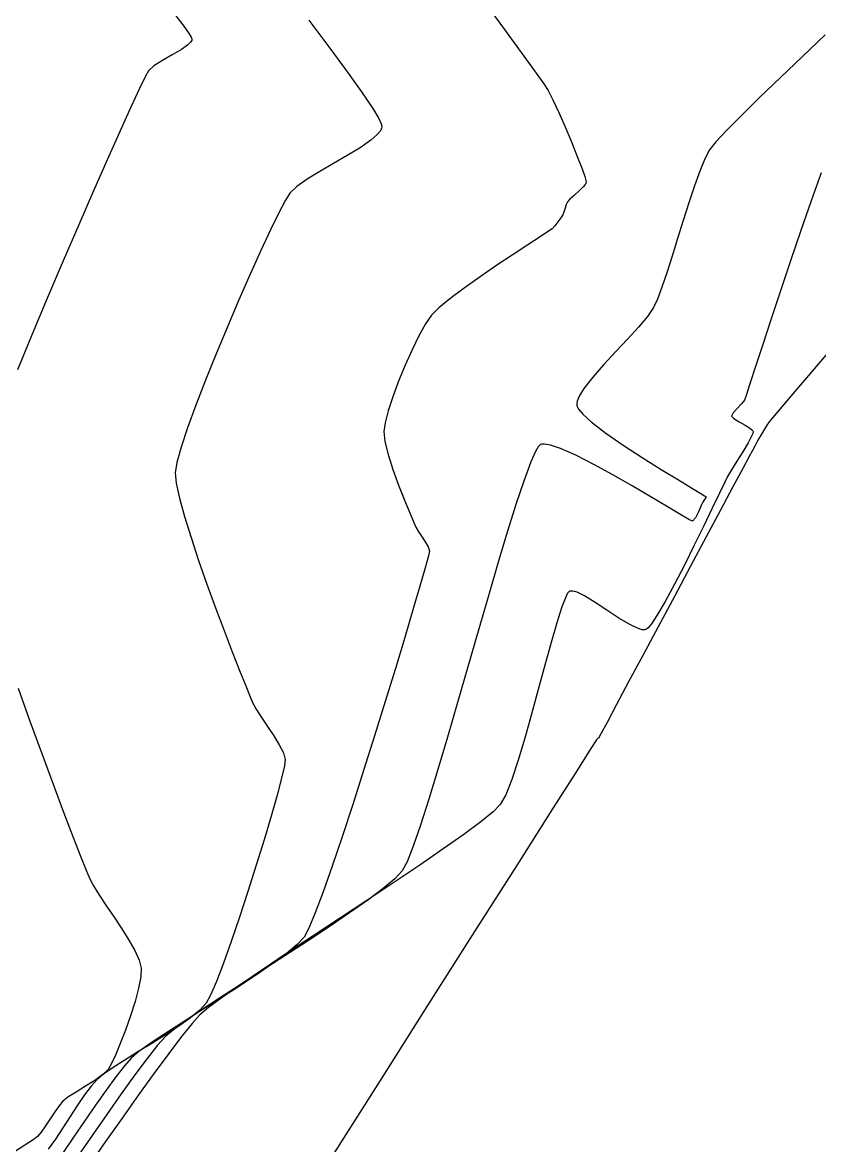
# Model space of a CAD drawing. Header units: metres. Extents: x 708868 to 711043, y 5411316 to 5413138.
# Drawn here: x 710215.1 to 710275.7, y 5411995.4 to 5412080.6 of the extents above; entities that cross this region are included whole.
import ezdxf

# ---------------------------------------------------------------- set-up
doc = ezdxf.new("R2010")
doc.units = ezdxf.units.M
for name, color, linetype in [('Rionegro 2010_Contours', 7, 'Continuous'), ('Rionegro 2014_Contours', 7, 'Continuous'), ('Rionegro 2018_Contours', 7, 'Continuous')]:
    doc.layers.add(name, color=color, linetype=linetype)

msp = doc.modelspace()

# ---------------------------------------------------------------- linework, layer by layer
at = {"layer": 'Rionegro 2010_Contours'}
for points in [[(710250.247, 5412082.133, 242), (710251.736, 5412080.103, 242), (710253.012, 5412078.358, 242), (710254.025, 5412076.961, 242), (710254.726, 5412075.973, 242), (710255.064, 5412075.457, 242), (710255.419, 5412074.753, 242), (710255.858, 5412073.802, 242), (710256.341, 5412072.706, 242), (710256.826, 5412071.561, 242), (710257.27, 5412070.467, 242), (710257.631, 5412069.524, 242), (710257.833, 5412068.944, 242), (710257.919, 5412068.644, 242), (710257.94, 5412068.521, 242), (710257.939, 5412068.484, 242), (710257.925, 5412068.437, 242), (710257.868, 5412068.33, 242), (710257.721, 5412068.143, 242), (710257.447, 5412067.866, 242), (710257.057, 5412067.514, 242), (710256.715, 5412067.214, 242), (710256.528, 5412067.022, 242), (710256.438, 5412066.812, 242), (710256.348, 5412066.526, 242), (710256.259, 5412066.238, 242), (710256.174, 5412066.024, 242), (710256.028, 5412065.803, 242), (710255.801, 5412065.5, 242), (710255.555, 5412065.198, 242), (710255.354, 5412064.978, 242), (710255.08, 5412064.787, 242), (710254.439, 5412064.366, 242), (710253.515, 5412063.762, 242), (710252.393, 5412063.023, 242), (710251.156, 5412062.197, 242), (710249.889, 5412061.33, 242), (710248.676, 5412060.469, 242), (710247.6, 5412059.663, 242), (710246.745, 5412058.958, 242), (710246.196, 5412058.402, 242), (710245.751, 5412057.743, 242), (710245.25, 5412056.845, 242), (710244.723, 5412055.777, 242), (710244.198, 5412054.606, 242), (710243.702, 5412053.4, 242), (710243.263, 5412052.226, 242), (710242.911, 5412051.152, 242), (710242.671, 5412050.246, 242), (710242.574, 5412049.575, 242), (710242.657, 5412048.823, 242), (710242.908, 5412047.828, 242), (710243.276, 5412046.689, 242), (710243.707, 5412045.505, 242), (710244.128, 5412044.434, 242)], [(710236.895, 5412080.798, 241), (710238.403, 5412078.779, 241), (710239.747, 5412076.948, 241), (710240.876, 5412075.365, 241), (710241.736, 5412074.089, 241), (710242.194, 5412073.33, 241), (710242.386, 5412072.932, 241), (710242.436, 5412072.756, 241), (710242.435, 5412072.696, 241), (710242.412, 5412072.606, 241), (710242.321, 5412072.417, 241), (710242.08, 5412072.117, 241), (710241.593, 5412071.689, 241), (710240.776, 5412071.121, 241), (710239.803, 5412070.527, 241), (710238.756, 5412069.924, 241), (710237.716, 5412069.323, 241), (710236.764, 5412068.739, 241), (710235.981, 5412068.187, 241), (710235.449, 5412067.68, 241), (710235.113, 5412067.143, 241), (710234.613, 5412066.191, 241), (710233.979, 5412064.892, 241), (710233.24, 5412063.311, 241), (710232.428, 5412061.513, 241), (710231.953, 5412060.433, 241)], [(710276.083, 5412079.703, 243), (710274.362, 5412078.05, 243), (710272.691, 5412076.449, 243), (710271.135, 5412074.949, 243), (710269.756, 5412073.602, 243), (710268.618, 5412072.456, 243), (710267.783, 5412071.563, 243), (710267.316, 5412070.971, 243), (710266.964, 5412070.287, 243), (710266.579, 5412069.351, 243), (710266.169, 5412068.219, 243), (710265.745, 5412066.948, 243), (710265.313, 5412065.597, 243), (710264.884, 5412064.222, 243), (710264.465, 5412062.881, 243), (710264.065, 5412061.631, 243), (710263.692, 5412060.529, 243), (710263.356, 5412059.632, 243), (710263.065, 5412058.998, 243), (710262.601, 5412058.323, 243), (710261.912, 5412057.506, 243), (710261.074, 5412056.593, 243), (710260.164, 5412055.627, 243), (710259.26, 5412054.654, 243), (710258.438, 5412053.716, 243), (710257.774, 5412052.858, 243), (710257.41, 5412052.26, 243), (710257.26, 5412051.876, 243), (710257.228, 5412051.657, 243), (710257.234, 5412051.56, 243), (710257.257, 5412051.471, 243), (710257.368, 5412051.267, 243), (710257.679, 5412050.898, 243), (710258.33, 5412050.311, 243), (710259.437, 5412049.464, 243), (710260.766, 5412048.543, 243), (710262.204, 5412047.606, 243), (710263.635, 5412046.707, 243), (710264.947, 5412045.906, 243), (710266.027, 5412045.256, 243), (710266.646, 5412044.884, 243), (710266.931, 5412044.711, 243), (710267.021, 5412044.652, 243), (710267.033, 5412044.641, 243), (710267.034, 5412044.623, 243), (710267.02, 5412044.576, 243), (710266.971, 5412044.486, 243), (710266.883, 5412044.353, 243), (710266.794, 5412044.219, 243), (710266.686, 5412043.965, 243), (710266.482, 5412043.494, 243), (710266.242, 5412043.026, 243), (710266.025, 5412042.782, 243), (710265.733, 5412042.913, 243), (710265.045, 5412043.308, 243), (710264.044, 5412043.906, 243), (710262.81, 5412044.644, 243), (710261.425, 5412045.462, 243), (710259.969, 5412046.298, 243), (710258.524, 5412047.09, 243), (710257.172, 5412047.777, 243), (710255.993, 5412048.296, 243), (710255.23, 5412048.551, 243), (710254.789, 5412048.627, 243), (710254.568, 5412048.615, 243), (710254.481, 5412048.589, 243), (710254.428, 5412048.556, 243), (710254.307, 5412048.421, 243), (710254.092, 5412048.052, 243), (710253.748, 5412047.273, 243), (710253.234, 5412045.89, 243), (710252.64, 5412044.113, 243), (710251.98, 5412042.011, 243), (710251.267, 5412039.652, 243), (710250.517, 5412037.105, 243), (710249.743, 5412034.437, 243), (710248.958, 5412031.717, 243), (710248.177, 5412029.012, 243), (710247.413, 5412026.39, 243), (710246.681, 5412023.921, 243), (710245.994, 5412021.672, 243), (710245.367, 5412019.71, 243), (710244.813, 5412018.105, 243), (710244.346, 5412016.924, 243), (710243.98, 5412016.235, 243), (710243.42, 5412015.639, 243), (710242.531, 5412014.89, 243), (710241.368, 5412014.014, 243), (710239.986, 5412013.037, 243), (710238.437, 5412011.988, 243), (710236.777, 5412010.892, 243), (710235.06, 5412009.776, 243), (710233.34, 5412008.667, 243), (710231.672, 5412007.593, 243), (710230.11, 5412006.579, 243), (710228.707, 5412005.652, 243), (710227.52, 5412004.84, 243), (710226.601, 5412004.169, 243), (710226.005, 5412003.666, 243), (710225.409, 5412002.998, 243), (710224.621, 5412002.001, 243), (710223.686, 5412000.746, 243), (710222.648, 5411999.306, 243), (710221.552, 5411997.75, 243), (710220.44, 5411996.153, 243), (710219.358, 5411994.585, 243)], [(710275.778, 5412069.228, 244), (710275.02, 5412067.094, 244), (710274.239, 5412064.836, 244), (710273.458, 5412062.535, 244), (710272.7, 5412060.271, 244), (710271.989, 5412058.124, 244), (710271.348, 5412056.176, 244), (710270.801, 5412054.506, 244), (710270.371, 5412053.196, 244), (710270.081, 5412052.325, 244), (710269.956, 5412051.973, 244), (710269.73, 5412051.687, 244), (710269.397, 5412051.332, 244), (710269.101, 5412050.989, 244), (710268.988, 5412050.739, 244), (710269.164, 5412050.559, 244), (710269.555, 5412050.324, 244), (710270.021, 5412050.064, 244), (710270.353, 5412049.859, 244), (710270.531, 5412049.716, 244), (710270.599, 5412049.63, 244), (710270.614, 5412049.59, 244), (710270.616, 5412049.552, 244), (710270.589, 5412049.438, 244), (710270.481, 5412049.186, 244), (710270.238, 5412048.733, 244), (710269.831, 5412048.049, 244), (710269.383, 5412047.329, 244), (710268.973, 5412046.672, 244), (710268.679, 5412046.176, 244), (710268.461, 5412045.74, 244), (710268.063, 5412044.909, 244), (710267.52, 5412043.773, 244), (710266.87, 5412042.422, 244), (710266.151, 5412040.947, 244), (710265.4, 5412039.438, 244), (710264.653, 5412037.986, 244), (710263.948, 5412036.68, 244), (710263.322, 5412035.611, 244), (710262.903, 5412034.988, 244), (710262.649, 5412034.685, 244), (710262.513, 5412034.573, 244), (710262.456, 5412034.546, 244), (710262.377, 5412034.53, 244), (710262.188, 5412034.539, 244), (710261.836, 5412034.643, 244), (710261.261, 5412034.92, 244), (710260.425, 5412035.425, 244), (710259.523, 5412036.019, 244), (710258.627, 5412036.61, 244), (710257.807, 5412037.107, 244), (710257.254, 5412037.376, 244), (710256.922, 5412037.471, 244), (710256.749, 5412037.473, 244), (710256.678, 5412037.453, 244), (710256.634, 5412037.424, 244), (710256.535, 5412037.302, 244), (710256.363, 5412036.969, 244), (710256.097, 5412036.274, 244), (710255.711, 5412035.066, 244), (710255.277, 5412033.561, 244), (710254.806, 5412031.846, 244), (710254.309, 5412030.008, 244), (710253.797, 5412028.133, 244), (710253.283, 5412026.31, 244), (710252.777, 5412024.624, 244), (710252.291, 5412023.162, 244), (710251.835, 5412022.012, 244), (710251.422, 5412021.26, 244), (710250.889, 5412020.718, 244), (710249.949, 5412019.954, 244), (710248.664, 5412019.003, 244), (710247.095, 5412017.897, 244), (710245.303, 5412016.671, 244), (710243.351, 5412015.359, 244), (710241.298, 5412013.995, 244), (710239.205, 5412012.614, 244), (710237.135, 5412011.249, 244), (710235.149, 5412009.934, 244), (710233.306, 5412008.703, 244), (710231.67, 5412007.591, 244), (710230.3, 5412006.631, 244), (710229.258, 5412005.857, 244), (710228.605, 5412005.304, 244), (710228.017, 5412004.65, 244), (710227.217, 5412003.652, 244), (710226.246, 5412002.372, 244), (710225.144, 5412000.874, 244), (710223.951, 5411999.22, 244), (710222.709, 5411997.472, 244), (710221.457, 5411995.691, 244), (710220.236, 5411993.942, 244)], [(710227.888, 5412041.694, 241), (710227.941, 5412041.526, 241), (710228.52, 5412039.798, 241), (710229.152, 5412038.003, 241), (710229.808, 5412036.204, 241), (710230.459, 5412034.468, 241), (710231.077, 5412032.859, 241), (710231.63, 5412031.443, 241), (710232.092, 5412030.285, 241), (710232.432, 5412029.45, 241), (710232.621, 5412029.003, 241), (710232.895, 5412028.501, 241), (710233.292, 5412027.885, 241), (710233.753, 5412027.201, 241), (710234.223, 5412026.493, 241), (710234.642, 5412025.809, 241), (710234.954, 5412025.192, 241), (710235.1, 5412024.69, 241), (710235.039, 5412024.207, 241), (710234.824, 5412023.276, 241), (710234.478, 5412021.975, 241), (710234.026, 5412020.386, 241), (710233.491, 5412018.586, 241), (710232.897, 5412016.656, 241), (710232.267, 5412014.675, 241), (710231.627, 5412012.724, 241), (710231, 5412010.88, 241), (710230.409, 5412009.225, 241), (710229.878, 5412007.838, 241), (710229.432, 5412006.798, 241), (710229.094, 5412006.185, 241), (710228.605, 5412005.663, 241), (710227.891, 5412005.079, 241), (710227.01, 5412004.451, 241), (710226.016, 5412003.798, 241), (710224.964, 5412003.138, 241), (710223.912, 5412002.49, 241), (710222.914, 5412001.873, 241), (710222.026, 5412001.304, 241), (710221.305, 5412000.803, 241), (710220.804, 5412000.388, 241), (710220.36, 5411999.885, 241), (710219.863, 5411999.22, 241), (710219.327, 5411998.44, 241), (710218.769, 5411997.591, 241), (710218.202, 5411996.72, 241), (710217.643, 5411995.873, 241), (710217.107, 5411995.098, 241)], [(710242.13, 5412027.295, 242), (710241.875, 5412026.473, 242), (710241.046, 5412023.843, 242), (710240.22, 5412021.269, 242), (710239.419, 5412018.826, 242), (710238.665, 5412016.59, 242), (710237.978, 5412014.635, 242), (710237.38, 5412013.036, 242), (710236.892, 5412011.87, 242), (710236.537, 5412011.21, 242), (710235.994, 5412010.633, 242), (710235.157, 5412009.937, 242), (710234.083, 5412009.147, 242), (710232.832, 5412008.289, 242), (710231.461, 5412007.388, 242), (710230.029, 5412006.469, 242), (710228.593, 5412005.559, 242), (710227.212, 5412004.683, 242), (710225.945, 5412003.866, 242), (710224.849, 5412003.134, 242), (710223.983, 5412002.513, 242), (710223.405, 5412002.027, 242), (710222.879, 5412001.44, 242), (710222.229, 5412000.609, 242), (710221.487, 5411999.593, 242), (710220.684, 5411998.451, 242), (710219.853, 5411997.24, 242), (710219.025, 5411996.021, 242), (710218.232, 5411994.85, 242)]]:
    msp.add_polyline3d(points, dxfattribs=at)
at = {"layer": 'Rionegro 2014_Contours'}
for points in [[(710250.247, 5412082.133, 242), (710251.736, 5412080.103, 242), (710253.012, 5412078.358, 242), (710254.025, 5412076.961, 242), (710254.726, 5412075.973, 242), (710255.064, 5412075.457, 242), (710255.419, 5412074.753, 242), (710255.858, 5412073.802, 242), (710256.341, 5412072.706, 242), (710256.826, 5412071.561, 242), (710257.27, 5412070.467, 242), (710257.631, 5412069.524, 242), (710257.833, 5412068.944, 242), (710257.919, 5412068.644, 242), (710257.94, 5412068.521, 242), (710257.939, 5412068.484, 242), (710257.925, 5412068.437, 242), (710257.868, 5412068.33, 242), (710257.721, 5412068.143, 242), (710257.447, 5412067.866, 242), (710257.057, 5412067.514, 242), (710256.715, 5412067.214, 242), (710256.528, 5412067.022, 242), (710256.438, 5412066.812, 242), (710256.348, 5412066.526, 242), (710256.259, 5412066.238, 242), (710256.174, 5412066.024, 242), (710256.028, 5412065.803, 242), (710255.801, 5412065.5, 242), (710255.555, 5412065.198, 242), (710255.354, 5412064.978, 242), (710255.08, 5412064.787, 242), (710254.439, 5412064.366, 242), (710253.515, 5412063.762, 242), (710252.393, 5412063.023, 242), (710251.156, 5412062.197, 242), (710249.889, 5412061.33, 242), (710248.676, 5412060.469, 242), (710247.6, 5412059.663, 242), (710246.745, 5412058.958, 242), (710246.196, 5412058.402, 242), (710245.751, 5412057.743, 242), (710245.25, 5412056.845, 242), (710244.723, 5412055.777, 242), (710244.198, 5412054.606, 242), (710243.702, 5412053.4, 242), (710243.263, 5412052.226, 242), (710242.911, 5412051.152, 242), (710242.671, 5412050.246, 242), (710242.574, 5412049.575, 242), (710242.657, 5412048.823, 242), (710242.908, 5412047.828, 242), (710243.276, 5412046.689, 242), (710243.707, 5412045.505, 242), (710244.15, 5412044.377, 242), (710244.551, 5412043.403, 242), (710244.859, 5412042.683, 242), (710245.02, 5412042.317, 242), (710245.195, 5412042.01, 242), (710245.452, 5412041.626, 242), (710245.723, 5412041.215, 242), (710245.945, 5412040.83, 242), (710246.051, 5412040.523, 242), (710245.968, 5412040.148, 242), (710245.717, 5412039.227, 242), (710245.318, 5412037.837, 242), (710244.795, 5412036.053, 242), (710244.167, 5412033.949, 242), (710243.457, 5412031.601, 242), (710242.686, 5412029.084, 242), (710241.875, 5412026.473, 242), (710241.046, 5412023.843, 242), (710240.22, 5412021.269, 242), (710239.419, 5412018.826, 242), (710238.665, 5412016.59, 242), (710237.978, 5412014.635, 242), (710237.38, 5412013.036, 242), (710236.892, 5412011.87, 242), (710236.537, 5412011.21, 242), (710235.994, 5412010.633, 242), (710235.157, 5412009.937, 242), (710234.083, 5412009.147, 242), (710232.832, 5412008.289, 242), (710231.461, 5412007.388, 242), (710230.029, 5412006.469, 242), (710228.593, 5412005.559, 242), (710227.212, 5412004.683, 242), (710225.945, 5412003.866, 242), (710224.849, 5412003.134, 242), (710223.983, 5412002.513, 242), (710223.405, 5412002.027, 242), (710222.879, 5412001.44, 242), (710222.229, 5412000.609, 242), (710221.487, 5411999.593, 242), (710220.684, 5411998.451, 242), (710219.853, 5411997.24, 242), (710219.025, 5411996.021, 242), (710218.232, 5411994.85, 242)], [(710226.525, 5412081.473, 240), (710227.319, 5412080.448, 240), (710227.762, 5412079.832, 240), (710227.955, 5412079.513, 240), (710228.009, 5412079.377, 240), (710228.012, 5412079.334, 240), (710227.992, 5412079.269, 240), (710227.907, 5412079.132, 240), (710227.678, 5412078.909, 240), (710227.225, 5412078.587, 240), (710226.519, 5412078.164, 240), (710225.776, 5412077.736, 240), (710225.127, 5412077.326, 240), (710224.702, 5412076.958, 240), (710224.482, 5412076.549, 240), (710224.03, 5412075.607, 240), (710223.38, 5412074.2, 240), (710222.562, 5412072.396, 240), (710221.607, 5412070.26, 240), (710220.547, 5412067.862, 240), (710219.413, 5412065.267, 240), (710218.237, 5412062.543, 240), (710217.049, 5412059.758, 240), (710215.882, 5412056.978, 240), (710214.766, 5412054.272, 240)], [(710236.895, 5412080.798, 241), (710238.403, 5412078.779, 241), (710239.747, 5412076.948, 241), (710240.876, 5412075.365, 241), (710241.736, 5412074.089, 241), (710242.194, 5412073.33, 241), (710242.386, 5412072.932, 241), (710242.436, 5412072.756, 241), (710242.435, 5412072.696, 241), (710242.412, 5412072.606, 241), (710242.321, 5412072.417, 241), (710242.08, 5412072.117, 241), (710241.593, 5412071.689, 241), (710240.776, 5412071.121, 241), (710239.803, 5412070.527, 241), (710238.756, 5412069.924, 241), (710237.716, 5412069.323, 241), (710236.764, 5412068.739, 241), (710235.981, 5412068.187, 241), (710235.449, 5412067.68, 241), (710235.113, 5412067.143, 241), (710234.613, 5412066.191, 241), (710233.979, 5412064.892, 241), (710233.24, 5412063.311, 241), (710232.428, 5412061.513, 241), (710231.571, 5412059.565, 241), (710230.7, 5412057.532, 241), (710229.846, 5412055.479, 241), (710229.037, 5412053.474, 241), (710228.305, 5412051.582, 241), (710227.679, 5412049.868, 241), (710227.19, 5412048.398, 241), (710226.866, 5412047.238, 241), (710226.74, 5412046.454, 241), (710226.814, 5412045.65, 241), (710227.059, 5412044.517, 241), (710227.444, 5412043.121, 241), (710227.941, 5412041.526, 241), (710228.52, 5412039.798, 241), (710229.152, 5412038.003, 241), (710229.808, 5412036.204, 241), (710230.459, 5412034.468, 241), (710231.077, 5412032.859, 241), (710231.63, 5412031.443, 241), (710232.092, 5412030.285, 241), (710232.432, 5412029.45, 241), (710232.621, 5412029.003, 241), (710232.895, 5412028.501, 241), (710233.292, 5412027.885, 241), (710233.753, 5412027.201, 241), (710234.223, 5412026.493, 241), (710234.642, 5412025.809, 241), (710234.954, 5412025.192, 241), (710235.1, 5412024.69, 241), (710235.039, 5412024.207, 241), (710234.824, 5412023.276, 241), (710234.478, 5412021.975, 241), (710234.026, 5412020.386, 241), (710233.491, 5412018.586, 241), (710232.897, 5412016.656, 241), (710232.267, 5412014.675, 241), (710231.627, 5412012.724, 241), (710231, 5412010.88, 241), (710230.409, 5412009.225, 241), (710229.878, 5412007.838, 241), (710229.432, 5412006.798, 241), (710229.094, 5412006.185, 241), (710228.605, 5412005.663, 241), (710227.891, 5412005.079, 241), (710227.01, 5412004.451, 241), (710226.016, 5412003.798, 241), (710224.964, 5412003.138, 241), (710223.912, 5412002.49, 241), (710222.914, 5412001.873, 241), (710222.026, 5412001.304, 241), (710221.305, 5412000.803, 241), (710220.804, 5412000.388, 241), (710220.36, 5411999.885, 241), (710219.863, 5411999.22, 241), (710219.327, 5411998.44, 241), (710218.769, 5411997.591, 241), (710218.202, 5411996.72, 241), (710217.643, 5411995.873, 241), (710217.107, 5411995.098, 241)], [(710276.083, 5412079.703, 243), (710274.362, 5412078.05, 243), (710272.691, 5412076.449, 243), (710271.135, 5412074.949, 243), (710269.756, 5412073.602, 243), (710268.618, 5412072.456, 243), (710267.783, 5412071.563, 243), (710267.316, 5412070.971, 243), (710266.964, 5412070.287, 243), (710266.579, 5412069.351, 243), (710266.169, 5412068.219, 243), (710265.745, 5412066.948, 243), (710265.313, 5412065.597, 243), (710264.884, 5412064.222, 243), (710264.465, 5412062.881, 243), (710264.065, 5412061.631, 243), (710263.692, 5412060.529, 243), (710263.356, 5412059.632, 243), (710263.065, 5412058.998, 243), (710262.601, 5412058.323, 243), (710261.912, 5412057.506, 243), (710261.074, 5412056.593, 243), (710260.164, 5412055.627, 243), (710259.26, 5412054.654, 243), (710258.438, 5412053.716, 243), (710257.774, 5412052.858, 243), (710257.41, 5412052.26, 243), (710257.26, 5412051.876, 243), (710257.228, 5412051.657, 243), (710257.234, 5412051.56, 243), (710257.257, 5412051.471, 243), (710257.368, 5412051.267, 243), (710257.679, 5412050.898, 243), (710258.33, 5412050.311, 243), (710259.437, 5412049.464, 243), (710260.766, 5412048.543, 243), (710262.204, 5412047.606, 243), (710263.635, 5412046.707, 243), (710264.947, 5412045.906, 243), (710266.027, 5412045.256, 243), (710266.646, 5412044.884, 243), (710266.931, 5412044.711, 243), (710267.021, 5412044.652, 243), (710267.033, 5412044.641, 243), (710267.034, 5412044.623, 243), (710267.02, 5412044.576, 243), (710266.971, 5412044.486, 243), (710266.883, 5412044.353, 243), (710266.794, 5412044.219, 243), (710266.686, 5412043.965, 243), (710266.482, 5412043.494, 243), (710266.242, 5412043.026, 243), (710266.025, 5412042.782, 243), (710265.733, 5412042.913, 243), (710265.045, 5412043.308, 243), (710264.044, 5412043.906, 243), (710262.81, 5412044.644, 243), (710261.425, 5412045.462, 243), (710259.969, 5412046.298, 243), (710258.524, 5412047.09, 243), (710257.172, 5412047.777, 243), (710255.993, 5412048.296, 243), (710255.23, 5412048.551, 243), (710254.789, 5412048.627, 243), (710254.568, 5412048.615, 243), (710254.481, 5412048.589, 243), (710254.428, 5412048.556, 243), (710254.307, 5412048.421, 243), (710254.092, 5412048.052, 243), (710253.748, 5412047.273, 243), (710253.234, 5412045.89, 243), (710252.64, 5412044.113, 243), (710251.98, 5412042.011, 243), (710251.267, 5412039.652, 243), (710250.517, 5412037.105, 243), (710249.743, 5412034.437, 243), (710248.958, 5412031.717, 243), (710248.177, 5412029.012, 243), (710247.413, 5412026.39, 243), (710246.681, 5412023.921, 243), (710245.994, 5412021.672, 243), (710245.367, 5412019.71, 243), (710244.813, 5412018.105, 243), (710244.346, 5412016.924, 243), (710243.98, 5412016.235, 243), (710243.42, 5412015.639, 243), (710242.531, 5412014.89, 243), (710241.368, 5412014.014, 243), (710239.986, 5412013.037, 243), (710238.437, 5412011.988, 243), (710236.777, 5412010.892, 243), (710235.06, 5412009.776, 243), (710233.34, 5412008.667, 243), (710231.672, 5412007.593, 243), (710230.11, 5412006.579, 243), (710228.707, 5412005.652, 243), (710227.52, 5412004.84, 243), (710226.601, 5412004.169, 243), (710226.005, 5412003.666, 243), (710225.409, 5412002.998, 243), (710224.621, 5412002.001, 243), (710223.686, 5412000.746, 243), (710222.648, 5411999.306, 243), (710221.552, 5411997.75, 243), (710220.44, 5411996.153, 243), (710219.358, 5411994.585, 243)], [(710275.778, 5412069.228, 244), (710275.02, 5412067.094, 244), (710274.239, 5412064.836, 244), (710273.458, 5412062.535, 244), (710272.7, 5412060.271, 244), (710271.989, 5412058.124, 244), (710271.348, 5412056.176, 244), (710270.801, 5412054.506, 244), (710270.371, 5412053.196, 244), (710270.081, 5412052.325, 244), (710269.956, 5412051.973, 244), (710269.73, 5412051.687, 244), (710269.397, 5412051.332, 244), (710269.101, 5412050.989, 244), (710268.988, 5412050.739, 244), (710269.164, 5412050.559, 244), (710269.555, 5412050.324, 244), (710270.021, 5412050.064, 244), (710270.353, 5412049.859, 244), (710270.531, 5412049.716, 244), (710270.599, 5412049.63, 244), (710270.614, 5412049.59, 244), (710270.616, 5412049.552, 244), (710270.589, 5412049.438, 244), (710270.481, 5412049.186, 244), (710270.238, 5412048.733, 244), (710269.831, 5412048.049, 244), (710269.383, 5412047.329, 244), (710268.973, 5412046.672, 244), (710268.679, 5412046.176, 244), (710268.461, 5412045.74, 244), (710268.063, 5412044.909, 244), (710267.52, 5412043.773, 244), (710266.87, 5412042.422, 244), (710266.151, 5412040.947, 244), (710265.4, 5412039.438, 244), (710264.653, 5412037.986, 244), (710263.948, 5412036.68, 244), (710263.322, 5412035.611, 244), (710262.903, 5412034.988, 244), (710262.649, 5412034.685, 244), (710262.513, 5412034.573, 244), (710262.456, 5412034.546, 244), (710262.377, 5412034.53, 244), (710262.188, 5412034.539, 244), (710261.836, 5412034.643, 244), (710261.261, 5412034.92, 244), (710260.425, 5412035.425, 244), (710259.523, 5412036.019, 244), (710258.627, 5412036.61, 244), (710257.807, 5412037.107, 244), (710257.254, 5412037.376, 244), (710256.922, 5412037.471, 244), (710256.749, 5412037.473, 244), (710256.678, 5412037.453, 244), (710256.634, 5412037.424, 244), (710256.535, 5412037.302, 244), (710256.363, 5412036.969, 244), (710256.097, 5412036.274, 244), (710255.711, 5412035.066, 244), (710255.277, 5412033.561, 244), (710254.806, 5412031.846, 244), (710254.309, 5412030.008, 244), (710253.797, 5412028.133, 244), (710253.283, 5412026.31, 244), (710252.777, 5412024.624, 244), (710252.291, 5412023.162, 244), (710251.835, 5412022.012, 244), (710251.422, 5412021.26, 244), (710250.889, 5412020.718, 244), (710249.949, 5412019.954, 244), (710248.664, 5412019.003, 244), (710247.095, 5412017.897, 244), (710245.303, 5412016.671, 244), (710243.351, 5412015.359, 244), (710241.298, 5412013.995, 244), (710239.205, 5412012.614, 244), (710237.135, 5412011.249, 244), (710235.149, 5412009.934, 244), (710233.306, 5412008.703, 244), (710231.67, 5412007.591, 244), (710230.3, 5412006.631, 244), (710229.258, 5412005.857, 244), (710228.605, 5412005.304, 244), (710228.017, 5412004.65, 244), (710227.217, 5412003.652, 244), (710226.246, 5412002.372, 244), (710225.144, 5412000.874, 244), (710223.951, 5411999.22, 244), (710222.709, 5411997.472, 244), (710221.457, 5411995.691, 244), (710220.236, 5411993.942, 244)], [(710276.847, 5412056.205, 245), (710275.561, 5412054.688, 245), (710274.373, 5412053.294, 245), (710273.339, 5412052.082, 245), (710272.514, 5412051.114, 245), (710271.951, 5412050.449, 245), (710271.707, 5412050.149, 245), (710271.501, 5412049.82, 245), (710271.251, 5412049.387, 245), (710270.99, 5412048.916, 245), (710270.75, 5412048.475, 245), (710270.564, 5412048.133, 245), (710270.348, 5412047.732, 245), (710269.84, 5412046.784, 245), (710269.089, 5412045.38, 245), (710268.144, 5412043.614, 245), (710267.055, 5412041.577, 245), (710265.87, 5412039.362, 245), (710264.64, 5412037.062, 245), (710263.413, 5412034.768, 245), (710262.239, 5412032.573, 245), (710261.167, 5412030.569, 245), (710260.247, 5412028.848, 245), (710259.527, 5412027.504, 245), (710259.058, 5412026.627, 245), (710258.887, 5412026.311, 245), (710258.802, 5412026.246, 245), (710258.716, 5412026.181, 245), (710258.297, 5412025.521, 245), (710257.098, 5412023.635, 245), (710255.203, 5412020.651, 245), (710252.693, 5412016.699, 245), (710249.651, 5412011.907, 245), (710246.157, 5412006.406, 245), (710242.295, 5412000.323, 245), (710238.146, 5411993.789, 245)], [(710214.806, 5412030.102, 240), (710215.706, 5412027.588, 240), (710216.602, 5412025.134, 240), (710217.464, 5412022.812, 240), (710218.263, 5412020.693, 240), (710218.968, 5412018.85, 240), (710219.549, 5412017.353, 240), (710219.977, 5412016.276, 240), (710220.222, 5412015.689, 240), (710220.54, 5412015.089, 240), (710220.987, 5412014.37, 240), (710221.521, 5412013.565, 240), (710222.099, 5412012.71, 240), (710222.679, 5412011.837, 240), (710223.216, 5412010.982, 240), (710223.669, 5412010.177, 240), (710223.994, 5412009.457, 240), (710224.149, 5412008.856, 240), (710224.124, 5412008.197, 240), (710223.961, 5412007.326, 240), (710223.692, 5412006.312, 240), (710223.349, 5412005.227, 240), (710222.964, 5412004.139, 240), (710222.57, 5412003.118, 240), (710222.198, 5412002.235, 240), (710221.881, 5412001.559, 240), (710221.651, 5412001.16, 240), (710221.249, 5412000.77, 240), (710220.638, 5412000.332, 240), (710219.923, 5411999.878, 240), (710219.209, 5411999.442, 240), (710218.601, 5411999.055, 240), (710218.204, 5411998.749, 240), (710217.918, 5411998.409, 240), (710217.59, 5411997.94, 240), (710217.241, 5411997.406, 240), (710216.891, 5411996.874, 240), (710216.561, 5411996.407, 240), (710216.273, 5411996.071, 240), (710215.946, 5411995.823, 240), (710215.324, 5411995.402, 240), (710214.474, 5411994.849, 240)]]:
    msp.add_polyline3d(points, dxfattribs=at)
at = {"layer": 'Rionegro 2018_Contours'}
for points in [[(710250.247, 5412082.133, 242), (710251.736, 5412080.103, 242), (710253.012, 5412078.358, 242), (710254.025, 5412076.961, 242), (710254.726, 5412075.973, 242), (710255.064, 5412075.457, 242), (710255.419, 5412074.753, 242), (710255.858, 5412073.802, 242), (710256.341, 5412072.706, 242), (710256.826, 5412071.561, 242), (710257.27, 5412070.467, 242), (710257.631, 5412069.524, 242), (710257.833, 5412068.944, 242), (710257.919, 5412068.644, 242), (710257.94, 5412068.521, 242), (710257.939, 5412068.484, 242), (710257.925, 5412068.437, 242), (710257.868, 5412068.33, 242), (710257.721, 5412068.143, 242), (710257.447, 5412067.866, 242), (710257.057, 5412067.514, 242), (710256.715, 5412067.214, 242), (710256.528, 5412067.022, 242), (710256.438, 5412066.812, 242), (710256.348, 5412066.526, 242), (710256.259, 5412066.238, 242), (710256.174, 5412066.024, 242), (710256.028, 5412065.803, 242), (710255.801, 5412065.5, 242), (710255.555, 5412065.198, 242), (710255.354, 5412064.978, 242), (710255.08, 5412064.787, 242), (710254.439, 5412064.366, 242), (710253.515, 5412063.762, 242), (710252.393, 5412063.023, 242), (710251.156, 5412062.197, 242), (710249.889, 5412061.33, 242), (710248.676, 5412060.469, 242), (710247.6, 5412059.663, 242), (710246.745, 5412058.958, 242), (710246.196, 5412058.402, 242), (710245.751, 5412057.743, 242), (710245.25, 5412056.845, 242), (710244.723, 5412055.777, 242), (710244.198, 5412054.606, 242), (710243.702, 5412053.4, 242), (710243.263, 5412052.226, 242), (710242.911, 5412051.152, 242), (710242.671, 5412050.246, 242), (710242.574, 5412049.575, 242), (710242.657, 5412048.823, 242), (710242.908, 5412047.828, 242), (710243.276, 5412046.689, 242), (710243.707, 5412045.505, 242), (710244.15, 5412044.377, 242), (710244.551, 5412043.403, 242), (710244.859, 5412042.683, 242), (710245.02, 5412042.317, 242), (710245.195, 5412042.01, 242), (710245.452, 5412041.626, 242), (710245.723, 5412041.215, 242), (710245.945, 5412040.83, 242), (710246.051, 5412040.523, 242), (710245.968, 5412040.148, 242), (710245.717, 5412039.227, 242), (710245.318, 5412037.837, 242), (710244.795, 5412036.053, 242), (710244.167, 5412033.949, 242), (710243.457, 5412031.601, 242), (710242.686, 5412029.084, 242), (710241.875, 5412026.473, 242), (710241.046, 5412023.843, 242), (710240.22, 5412021.269, 242), (710239.419, 5412018.826, 242), (710238.665, 5412016.59, 242), (710237.978, 5412014.635, 242), (710237.38, 5412013.036, 242), (710236.892, 5412011.87, 242), (710236.537, 5412011.21, 242), (710235.994, 5412010.633, 242), (710235.157, 5412009.937, 242), (710234.083, 5412009.147, 242), (710232.832, 5412008.289, 242), (710231.461, 5412007.388, 242), (710230.029, 5412006.469, 242), (710228.593, 5412005.559, 242), (710227.212, 5412004.683, 242), (710225.945, 5412003.866, 242), (710224.849, 5412003.134, 242), (710223.983, 5412002.513, 242), (710223.405, 5412002.027, 242), (710222.879, 5412001.44, 242), (710222.229, 5412000.609, 242), (710221.487, 5411999.593, 242), (710220.684, 5411998.451, 242), (710219.853, 5411997.24, 242), (710219.025, 5411996.021, 242), (710218.232, 5411994.85, 242)], [(710226.525, 5412081.473, 240), (710227.319, 5412080.448, 240), (710227.762, 5412079.832, 240), (710227.955, 5412079.513, 240), (710228.009, 5412079.377, 240), (710228.012, 5412079.334, 240), (710227.992, 5412079.269, 240), (710227.907, 5412079.132, 240), (710227.678, 5412078.909, 240), (710227.225, 5412078.587, 240), (710226.519, 5412078.164, 240), (710225.776, 5412077.736, 240), (710225.127, 5412077.326, 240), (710224.702, 5412076.958, 240), (710224.482, 5412076.549, 240), (710224.03, 5412075.607, 240), (710223.38, 5412074.2, 240), (710222.562, 5412072.396, 240), (710221.607, 5412070.26, 240), (710220.547, 5412067.862, 240), (710219.413, 5412065.267, 240), (710218.237, 5412062.543, 240), (710217.049, 5412059.758, 240), (710215.882, 5412056.978, 240), (710214.766, 5412054.272, 240)], [(710236.895, 5412080.798, 241), (710238.403, 5412078.779, 241), (710239.747, 5412076.948, 241), (710240.876, 5412075.365, 241), (710241.736, 5412074.089, 241), (710242.194, 5412073.33, 241), (710242.386, 5412072.932, 241), (710242.436, 5412072.756, 241), (710242.435, 5412072.696, 241), (710242.412, 5412072.606, 241), (710242.321, 5412072.417, 241), (710242.08, 5412072.117, 241), (710241.593, 5412071.689, 241), (710240.776, 5412071.121, 241), (710239.803, 5412070.527, 241), (710238.756, 5412069.924, 241), (710237.716, 5412069.323, 241), (710236.764, 5412068.739, 241), (710235.981, 5412068.187, 241), (710235.449, 5412067.68, 241), (710235.113, 5412067.143, 241), (710234.613, 5412066.191, 241), (710233.979, 5412064.892, 241), (710233.24, 5412063.311, 241), (710232.428, 5412061.513, 241), (710231.571, 5412059.565, 241), (710230.7, 5412057.532, 241), (710229.846, 5412055.479, 241), (710229.037, 5412053.474, 241), (710228.305, 5412051.582, 241), (710227.679, 5412049.868, 241), (710227.19, 5412048.398, 241), (710226.866, 5412047.238, 241), (710226.74, 5412046.454, 241), (710226.814, 5412045.65, 241), (710227.059, 5412044.517, 241), (710227.444, 5412043.121, 241), (710227.941, 5412041.526, 241), (710228.52, 5412039.798, 241), (710229.152, 5412038.003, 241), (710229.808, 5412036.204, 241), (710230.459, 5412034.468, 241), (710231.077, 5412032.859, 241), (710231.63, 5412031.443, 241), (710232.092, 5412030.285, 241), (710232.432, 5412029.45, 241), (710232.621, 5412029.003, 241), (710232.895, 5412028.501, 241), (710233.292, 5412027.885, 241), (710233.753, 5412027.201, 241), (710234.223, 5412026.493, 241), (710234.642, 5412025.809, 241), (710234.954, 5412025.192, 241), (710235.1, 5412024.69, 241), (710235.039, 5412024.207, 241), (710234.824, 5412023.276, 241), (710234.478, 5412021.975, 241), (710234.026, 5412020.386, 241), (710233.491, 5412018.586, 241), (710232.897, 5412016.656, 241), (710232.267, 5412014.675, 241), (710231.627, 5412012.724, 241), (710231, 5412010.88, 241), (710230.409, 5412009.225, 241), (710229.878, 5412007.838, 241), (710229.432, 5412006.798, 241), (710229.094, 5412006.185, 241), (710228.605, 5412005.663, 241), (710227.891, 5412005.079, 241), (710227.01, 5412004.451, 241), (710226.016, 5412003.798, 241), (710224.964, 5412003.138, 241), (710223.912, 5412002.49, 241), (710222.914, 5412001.873, 241), (710222.026, 5412001.304, 241), (710221.305, 5412000.803, 241), (710220.804, 5412000.388, 241), (710220.36, 5411999.885, 241), (710219.863, 5411999.22, 241), (710219.327, 5411998.44, 241), (710218.769, 5411997.591, 241), (710218.202, 5411996.72, 241), (710217.643, 5411995.873, 241), (710217.107, 5411995.098, 241)], [(710276.083, 5412079.703, 243), (710274.362, 5412078.05, 243), (710272.691, 5412076.449, 243), (710271.135, 5412074.949, 243), (710269.756, 5412073.602, 243), (710268.618, 5412072.456, 243), (710267.783, 5412071.563, 243), (710267.316, 5412070.971, 243), (710266.964, 5412070.287, 243), (710266.579, 5412069.351, 243), (710266.169, 5412068.219, 243), (710265.745, 5412066.948, 243), (710265.313, 5412065.597, 243), (710264.884, 5412064.222, 243), (710264.465, 5412062.881, 243), (710264.065, 5412061.631, 243), (710263.692, 5412060.529, 243), (710263.356, 5412059.632, 243), (710263.065, 5412058.998, 243), (710262.601, 5412058.323, 243), (710261.912, 5412057.506, 243), (710261.074, 5412056.593, 243), (710260.164, 5412055.627, 243), (710259.26, 5412054.654, 243), (710258.438, 5412053.716, 243), (710257.774, 5412052.858, 243), (710257.41, 5412052.26, 243), (710257.26, 5412051.876, 243), (710257.228, 5412051.657, 243), (710257.234, 5412051.56, 243), (710257.257, 5412051.471, 243), (710257.368, 5412051.267, 243), (710257.679, 5412050.898, 243), (710258.33, 5412050.311, 243), (710259.437, 5412049.464, 243), (710260.766, 5412048.543, 243), (710262.204, 5412047.606, 243), (710263.635, 5412046.707, 243), (710264.947, 5412045.906, 243), (710266.027, 5412045.256, 243), (710266.646, 5412044.884, 243), (710266.931, 5412044.711, 243), (710267.021, 5412044.652, 243), (710267.033, 5412044.641, 243), (710267.034, 5412044.623, 243), (710267.02, 5412044.576, 243), (710266.971, 5412044.486, 243), (710266.883, 5412044.353, 243), (710266.794, 5412044.219, 243), (710266.686, 5412043.965, 243), (710266.482, 5412043.494, 243), (710266.242, 5412043.026, 243), (710266.025, 5412042.782, 243), (710265.733, 5412042.913, 243), (710265.045, 5412043.308, 243), (710264.044, 5412043.906, 243), (710262.81, 5412044.644, 243), (710261.425, 5412045.462, 243), (710259.969, 5412046.298, 243), (710258.524, 5412047.09, 243), (710257.172, 5412047.777, 243), (710255.993, 5412048.296, 243), (710255.23, 5412048.551, 243), (710254.789, 5412048.627, 243), (710254.568, 5412048.615, 243), (710254.481, 5412048.589, 243), (710254.428, 5412048.556, 243), (710254.307, 5412048.421, 243), (710254.092, 5412048.052, 243), (710253.748, 5412047.273, 243), (710253.234, 5412045.89, 243), (710252.64, 5412044.113, 243), (710251.98, 5412042.011, 243), (710251.267, 5412039.652, 243), (710250.517, 5412037.105, 243), (710249.743, 5412034.437, 243), (710248.958, 5412031.717, 243), (710248.177, 5412029.012, 243), (710247.413, 5412026.39, 243), (710246.681, 5412023.921, 243), (710245.994, 5412021.672, 243), (710245.367, 5412019.71, 243), (710244.813, 5412018.105, 243), (710244.346, 5412016.924, 243), (710243.98, 5412016.235, 243), (710243.42, 5412015.639, 243), (710242.531, 5412014.89, 243), (710241.368, 5412014.014, 243), (710239.986, 5412013.037, 243), (710238.437, 5412011.988, 243), (710236.777, 5412010.892, 243), (710235.06, 5412009.776, 243), (710233.34, 5412008.667, 243), (710231.672, 5412007.593, 243), (710230.11, 5412006.579, 243), (710228.707, 5412005.652, 243), (710227.52, 5412004.84, 243), (710226.601, 5412004.169, 243), (710226.005, 5412003.666, 243), (710225.409, 5412002.998, 243), (710224.621, 5412002.001, 243), (710223.686, 5412000.746, 243), (710222.648, 5411999.306, 243), (710221.552, 5411997.75, 243), (710220.44, 5411996.153, 243), (710219.358, 5411994.585, 243)], [(710275.778, 5412069.228, 244), (710275.02, 5412067.094, 244), (710274.239, 5412064.836, 244), (710273.458, 5412062.535, 244), (710272.7, 5412060.271, 244), (710271.989, 5412058.124, 244), (710271.348, 5412056.176, 244), (710270.801, 5412054.506, 244), (710270.371, 5412053.196, 244), (710270.081, 5412052.325, 244), (710269.956, 5412051.973, 244), (710269.73, 5412051.687, 244), (710269.397, 5412051.332, 244), (710269.101, 5412050.989, 244), (710268.988, 5412050.739, 244), (710269.164, 5412050.559, 244), (710269.555, 5412050.324, 244), (710270.021, 5412050.064, 244), (710270.353, 5412049.859, 244), (710270.531, 5412049.716, 244), (710270.599, 5412049.63, 244), (710270.614, 5412049.59, 244), (710270.616, 5412049.552, 244), (710270.589, 5412049.438, 244), (710270.481, 5412049.186, 244), (710270.238, 5412048.733, 244), (710269.831, 5412048.049, 244), (710269.383, 5412047.329, 244), (710268.973, 5412046.672, 244), (710268.679, 5412046.176, 244), (710268.461, 5412045.74, 244), (710268.063, 5412044.909, 244), (710267.52, 5412043.773, 244), (710266.87, 5412042.422, 244), (710266.151, 5412040.947, 244), (710265.4, 5412039.438, 244), (710264.653, 5412037.986, 244), (710263.948, 5412036.68, 244), (710263.322, 5412035.611, 244), (710262.903, 5412034.988, 244), (710262.649, 5412034.685, 244), (710262.513, 5412034.573, 244), (710262.456, 5412034.546, 244), (710262.377, 5412034.53, 244), (710262.188, 5412034.539, 244), (710261.836, 5412034.643, 244), (710261.261, 5412034.92, 244), (710260.425, 5412035.425, 244), (710259.523, 5412036.019, 244), (710258.627, 5412036.61, 244), (710257.807, 5412037.107, 244), (710257.254, 5412037.376, 244), (710256.922, 5412037.471, 244), (710256.749, 5412037.473, 244), (710256.678, 5412037.453, 244), (710256.634, 5412037.424, 244), (710256.535, 5412037.302, 244), (710256.363, 5412036.969, 244), (710256.097, 5412036.274, 244), (710255.711, 5412035.066, 244), (710255.277, 5412033.561, 244), (710254.806, 5412031.846, 244), (710254.309, 5412030.008, 244), (710253.797, 5412028.133, 244), (710253.283, 5412026.31, 244), (710252.777, 5412024.624, 244), (710252.291, 5412023.162, 244), (710251.835, 5412022.012, 244), (710251.422, 5412021.26, 244), (710250.889, 5412020.718, 244), (710249.949, 5412019.954, 244), (710248.664, 5412019.003, 244), (710247.095, 5412017.897, 244), (710245.303, 5412016.671, 244), (710243.351, 5412015.359, 244), (710241.298, 5412013.995, 244), (710239.205, 5412012.614, 244), (710237.135, 5412011.249, 244), (710235.149, 5412009.934, 244), (710233.306, 5412008.703, 244), (710231.67, 5412007.591, 244), (710230.3, 5412006.631, 244), (710229.258, 5412005.857, 244), (710228.605, 5412005.304, 244), (710228.017, 5412004.65, 244), (710227.217, 5412003.652, 244), (710226.246, 5412002.372, 244), (710225.144, 5412000.874, 244), (710223.951, 5411999.22, 244), (710222.709, 5411997.472, 244), (710221.457, 5411995.691, 244), (710220.236, 5411993.942, 244)], [(710276.847, 5412056.205, 245), (710275.561, 5412054.688, 245), (710274.373, 5412053.294, 245), (710273.339, 5412052.082, 245), (710272.514, 5412051.114, 245), (710271.951, 5412050.449, 245), (710271.707, 5412050.149, 245), (710271.501, 5412049.82, 245), (710271.251, 5412049.387, 245), (710270.99, 5412048.916, 245), (710270.75, 5412048.475, 245), (710270.564, 5412048.133, 245), (710270.348, 5412047.732, 245), (710269.84, 5412046.784, 245), (710269.089, 5412045.38, 245), (710268.144, 5412043.614, 245), (710267.055, 5412041.577, 245), (710265.87, 5412039.362, 245), (710264.64, 5412037.062, 245), (710263.413, 5412034.768, 245), (710262.239, 5412032.573, 245), (710261.167, 5412030.569, 245), (710260.247, 5412028.848, 245), (710259.527, 5412027.504, 245), (710259.058, 5412026.627, 245), (710258.887, 5412026.311, 245), (710258.802, 5412026.246, 245), (710258.716, 5412026.181, 245), (710258.297, 5412025.521, 245), (710257.098, 5412023.635, 245), (710255.203, 5412020.651, 245), (710252.693, 5412016.699, 245), (710249.651, 5412011.907, 245), (710246.157, 5412006.406, 245), (710242.295, 5412000.323, 245), (710238.146, 5411993.789, 245)], [(710214.806, 5412030.102, 240), (710215.706, 5412027.588, 240), (710216.602, 5412025.134, 240), (710217.464, 5412022.812, 240), (710218.263, 5412020.693, 240), (710218.968, 5412018.85, 240), (710219.549, 5412017.353, 240), (710219.977, 5412016.276, 240), (710220.222, 5412015.689, 240), (710220.54, 5412015.089, 240), (710220.987, 5412014.37, 240), (710221.521, 5412013.565, 240), (710222.099, 5412012.71, 240), (710222.679, 5412011.837, 240), (710223.216, 5412010.982, 240), (710223.669, 5412010.177, 240), (710223.994, 5412009.457, 240), (710224.149, 5412008.856, 240), (710224.124, 5412008.197, 240), (710223.961, 5412007.326, 240), (710223.692, 5412006.312, 240), (710223.349, 5412005.227, 240), (710222.964, 5412004.139, 240), (710222.57, 5412003.118, 240), (710222.198, 5412002.235, 240), (710221.881, 5412001.559, 240), (710221.651, 5412001.16, 240), (710221.249, 5412000.77, 240), (710220.638, 5412000.332, 240), (710219.923, 5411999.878, 240), (710219.209, 5411999.442, 240), (710218.601, 5411999.055, 240), (710218.204, 5411998.749, 240), (710217.918, 5411998.409, 240), (710217.59, 5411997.94, 240), (710217.241, 5411997.406, 240), (710216.891, 5411996.874, 240), (710216.561, 5411996.407, 240), (710216.273, 5411996.071, 240), (710215.946, 5411995.823, 240), (710215.324, 5411995.402, 240), (710214.474, 5411994.849, 240)]]:
    msp.add_polyline3d(points, dxfattribs=at)

doc.saveas('drawing.dxf')
